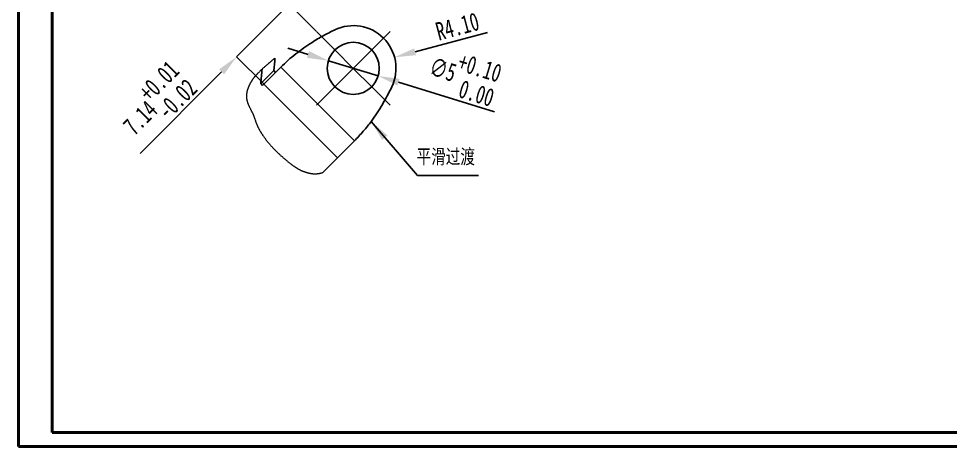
# Model space of a CAD drawing. Header units: millimetres. Extents: x 33 to 1129, y -1950 to 193.
# Drawn here: x 436.2 to 615.2, y -1776.7 to -1694.6 of the extents above; entities that cross this region are included whole.
import ezdxf

# ---------------------------------------------------------------- set-up
doc = ezdxf.new("R2010")
doc.units = ezdxf.units.MM
doc.layers.add('10', color=7, linetype='Continuous')
doc.layers.add('9', color=7, linetype='Continuous')
doc.styles.add('SLDTEXTSTYLE4', font='TXT', dxfattribs={"width": 0.7})
doc.dimstyles.new('SLDDIMSTYLE4', dxfattribs={"dimtxt": 0.18, "dimasz": 4.08, "dimexe": 0, "dimexo": 0.0625, "dimgap": 0, "dimtad": 0, "dimtih": 1, "dimtoh": 1, "dimdec": 0, "dimrnd": 1e-09, "dimzin": 0, "dimdsep": 46, "dimtxsty": 'Standard', "dimsah": 1, "dimcen": 0.09, "dimadec": 0, "dimazin": 0, "dimtfac": 4.08, "dimtdec": 0, "dimtofl": 0, "dimtmove": 0, "dimatfit": 3, "dimfxl": 1, "dimfrac": 2, "dimtolj": 1, "dimtzin": 0, "dimarcsym": 0})
doc.dimstyles.new('SLDDIMSTYLE7', dxfattribs={"dimtxt": 3.5, "dimasz": 4.08, "dimexe": 0, "dimexo": 0.0625, "dimgap": 0.875, "dimtad": 2, "dimlfac": 0.5, "dimrnd": 1e-09, "dimzin": 12, "dimdsep": 46, "dimtxsty": 'SLDTEXTSTYLE4', "dimsah": 1, "dimcen": 0, "dimadec": 0, "dimazin": 3, "dimtol": 1, "dimtp": 0.1, "dimtfac": 1, "dimtmove": 0, "dimatfit": 3, "dimfxl": 1, "dimfrac": 2, "dimtolj": 1, "dimtzin": 0, "dimarcsym": 0})
doc.dimstyles.new('SLDDIMSTYLE8', dxfattribs={"dimtxt": 3.5, "dimasz": 4.08, "dimexe": 0, "dimexo": 0.0625, "dimgap": 0.875, "dimtad": 2, "dimlfac": 0.5, "dimrnd": 1e-09, "dimzin": 4, "dimdsep": 46, "dimtxsty": 'SLDTEXTSTYLE4', "dimsah": 1, "dimcen": 0, "dimadec": 0, "dimazin": 1, "dimtfac": 1, "dimtofl": 0, "dimtmove": 0, "dimatfit": 3, "dimfxl": 1, "dimfrac": 2, "dimtolj": 1, "dimtzin": 12, "dimarcsym": 0})
doc.dimstyles.new('SLDDIMSTYLE9', dxfattribs={"dimtxt": 3.5, "dimasz": 4.08, "dimexe": 0, "dimexo": 0.0625, "dimgap": 0.875, "dimtad": 2, "dimlfac": 0.5, "dimrnd": 1e-09, "dimzin": 12, "dimdsep": 46, "dimtxsty": 'SLDTEXTSTYLE4', "dimsah": 1, "dimcen": 0.09, "dimadec": 0, "dimazin": 3, "dimtol": 1, "dimtp": 0.01, "dimtm": 0.02, "dimtfac": 1, "dimtmove": 0, "dimatfit": 0, "dimfxl": 1, "dimfrac": 2, "dimtolj": 1, "dimarcsym": 0})

# ---------------------------------------------------------------- blocks, each defined once
blk = doc.blocks.new('*D40')
at = {"layer": '10', "color": 0, "lineweight": -2, "transparency": 16777216}
for p, q in [((491.82, -1701.49), (487.92, -1700.29)), ((495.72, -1702.69), (505.28, -1705.62)), ((527.64, -1712.49), (509.18, -1706.82))]:
    blk.add_line(p, q, dxfattribs=at)
at = {"layer": '10', "color": 0, "transparency": 16777216}
for points in [[(492.02, -1700.84), (491.62, -1702.14), (495.72, -1702.69)], [(509.38, -1706.17), (508.98, -1707.47), (505.28, -1705.62)]]:
    blk.add_solid(points, dxfattribs=at)
at = {"layer": 'Defpoints', "color": 0, "transparency": 16777216}
for p in [(495.72, -1702.69), (505.28, -1705.62)]:
    blk.add_point(p, dxfattribs=at)
at = {"layer": '10', "color": 0, "transparency": 16777216, "insert": (516.57, -1699.63), "char_height": 3.5, "attachment_point": 1, "rotation": 342.925, "style": 'SLDTEXTSTYLE4'}
blk.add_mtext('\\A1;∅5\\S+0.10^  0.00;', dxfattribs=at)
blk = doc.blocks.new('*D41')
at = {"layer": '10', "color": 0, "lineweight": -2, "transparency": 16777216}
blk.add_line((526.28, -1697.25), (512.37, -1700.98), dxfattribs=at)
at = {"layer": '10', "color": 0, "transparency": 16777216}
blk.add_solid([(512.19, -1700.32), (512.54, -1701.63), (508.42, -1702.03)], dxfattribs=at)
at = {"layer": 'Defpoints', "color": 0, "transparency": 16777216}
for p in [(508.42, -1702.03), (500.5, -1704.15)]:
    blk.add_point(p, dxfattribs=at)
at = {"layer": '10', "color": 0, "transparency": 16777216, "insert": (516.02, -1695.47), "char_height": 3.5, "attachment_point": 1, "rotation": 15, "style": 'SLDTEXTSTYLE4'}
blk.add_mtext('\\A1;R4.10', dxfattribs=at)
blk = doc.blocks.new('*D42')
at = {"layer": '10', "color": 0, "lineweight": -2, "transparency": 16777216}
for p, q in [((491.08, -1688.96), (493.97, -1686.08)), ((488.2, -1691.85), (478.1, -1701.94)), ((493.39, -1697.04), (488.2, -1691.85)), ((483.3, -1707.13), (478.1, -1701.94)), ((475.22, -1704.82), (459.55, -1720.49))]:
    blk.add_line(p, q, dxfattribs=at)
at = {"layer": '10', "color": 0, "transparency": 16777216}
for points in [[(490.6, -1688.48), (491.56, -1689.44), (488.2, -1691.85)], [(474.74, -1704.34), (475.7, -1705.3), (478.1, -1701.94)]]:
    blk.add_solid(points, dxfattribs=at)
at = {"layer": 'Defpoints', "color": 0, "transparency": 16777216}
for p in [(493.43, -1697.08), (478.1, -1701.94), (483.34, -1707.17)]:
    blk.add_point(p, dxfattribs=at)
at = {"layer": '10', "color": 0, "transparency": 16777216, "insert": (459.55, -1707.71), "char_height": 3.5, "attachment_point": 2, "rotation": 45, "style": 'SLDTEXTSTYLE4'}
blk.add_mtext('\\A1;7.14\\S+0.01^ -0.02;', dxfattribs=at)
blk = doc.blocks.new('SW_CENTERMARKSYMBOL_10')
at = {"layer": '10', "color": 0}
for p, q in [((-3.54, 3.54), (-7.07, 7.07)), ((3.54, 3.54), (7.07, 7.07)), ((0, 0), (-3.54, 3.54)), ((0, 0), (3.54, 3.54)), ((0, 0), (-3.54, -3.54)), ((0, 0), (3.54, -3.54)), ((-3.54, -3.54), (-7.07, -7.07)), ((3.54, -3.54), (7.07, -7.07))]:
    blk.add_line(p, q, dxfattribs=at)

msp = doc.modelspace()

# ---------------------------------------------------------------- linework, layer by layer
at = {"color": 7, "linetype": 'Continuous', "lineweight": 25}
for p, q in [((485.23699, -1704.57074), (482.73699, -1707.07074)), ((485.59054, -1704.92429), (485.23699, -1704.57074)), ((486.57714, -1703.93769), (500.71928, -1718.07983)), ((482.73699, -1707.07074), (483.09054, -1707.42429)), ((483.09054, -1707.42429), (483.34054, -1707.17429)), ((497.48268, -1721.31643), (483.34054, -1707.17429)), ((494.64671, -1724.15239), (497.48268, -1721.31643))]:
    msp.add_line(p, q, dxfattribs=at)
at = {"color": 7, "linetype": 'Continuous', "lineweight": 18, "flags": 128}
msp.add_lwpolyline([(485.45921, -1702.18133), (485.36446, -1702.26483), (485.26921, -1702.34801), (485.17351, -1702.4309), (485.0774, -1702.51354), (484.98093, -1702.59597), (484.88413, -1702.67822), (484.78705, -1702.76033), (484.68972, -1702.84233), (484.53638, -1702.97106), (484.38271, -1703.09975), (484.22886, -1703.22853), (484.075, -1703.35756), (483.95201, -1703.46104), (483.82919, -1703.56483), (483.70664, -1703.66901), (483.58442, -1703.77364), (483.46263, -1703.87878), (483.36728, -1703.96181), (483.27229, -1704.04524), (483.1777, -1704.12911), (483.08353, -1704.21344), (482.98984, -1704.29828), (482.91407, -1704.36763), (482.83865, -1704.43735), (482.76362, -1704.50746), (482.68899, -1704.57798), (482.61479, -1704.64893), (482.54103, -1704.72033), (482.46774, -1704.79219), (482.40098, -1704.85849), (482.33466, -1704.92521), (482.26877, -1704.99237), (482.20335, -1705.05997), (482.13841, -1705.12804), (482.07396, -1705.19658), (482.01716, -1705.25785), (481.96078, -1705.31951), (481.90483, -1705.38158), (481.84931, -1705.44407), (481.79424, -1705.50699), (481.73963, -1705.57034), (481.68857, -1705.63048), (481.63794, -1705.69103), (481.58775, -1705.75199), (481.53801, -1705.81337), (481.48873, -1705.87518), (481.43992, -1705.93744), (481.39158, -1706.00014), (481.34373, -1706.06329), (481.29637, -1706.12691), (481.24953, -1706.191), (481.20402, -1706.25442), (481.15902, -1706.3183), (481.11453, -1706.38267), (481.07057, -1706.44752), (481.0337, -1706.50293), (480.99721, -1706.55871), (480.96111, -1706.61485), (480.92542, -1706.67136), (480.89014, -1706.72825), (480.85527, -1706.78551), (480.82277, -1706.83986), (480.79066, -1706.89456), (480.75893, -1706.9496), (480.72758, -1707.00498), (480.69666, -1707.06069), (480.66616, -1707.11673), (480.63611, -1707.17307), (480.60651, -1707.22971), (480.57739, -1707.28664), (480.54876, -1707.34384), (480.52113, -1707.40028), (480.494, -1707.45698), (480.46738, -1707.5139), (480.4413, -1707.57106), (480.41375, -1707.63302), (480.38685, -1707.69522), (480.36063, -1707.75765), (480.3351, -1707.8203), (480.31028, -1707.88315), (480.28619, -1707.94619), (480.26415, -1708.00579), (480.2428, -1708.06554), (480.22214, -1708.12542), (480.2022, -1708.18543), (480.18298, -1708.24555), (480.16753, -1708.29574), (480.1526, -1708.34599), (480.13821, -1708.3963), (480.12436, -1708.44667), (480.11105, -1708.49708), (480.09831, -1708.54753), (480.08682, -1708.59514), (480.07584, -1708.64277), (480.06538, -1708.69043), (480.05545, -1708.7381), (480.04606, -1708.78578), (480.03668, -1708.83636), (480.02793, -1708.88694), (480.01981, -1708.93751), (480.01233, -1708.98807), (480.00549, -1709.03862), (479.99931, -1709.08914), (479.99409, -1709.13675), (479.98947, -1709.18433), (479.98545, -1709.23186), (479.98205, -1709.27936), (479.97927, -1709.32681), (479.97712, -1709.37421), (479.9756, -1709.42155), (479.97473, -1709.46883), (479.97451, -1709.51604), (479.97495, -1709.56318), (479.97602, -1709.6094), (479.97775, -1709.65555), (479.98013, -1709.7016), (479.98318, -1709.74757), (479.98666, -1709.79071), (479.99073, -1709.83377), (479.9954, -1709.87673), (480.00066, -1709.91961), (480.00649, -1709.96241), (480.01288, -1710.00512), (480.01982, -1710.04775), (480.02808, -1710.09456), (480.03699, -1710.14127), (480.04652, -1710.18789), (480.05666, -1710.23441), (480.06739, -1710.28086), (480.07871, -1710.32722), (480.0906, -1710.3735), (480.10304, -1710.4197), (480.11603, -1710.46582), (480.12953, -1710.51187), (480.1433, -1710.55702), (480.15754, -1710.60211), (480.17224, -1710.64713), (480.18741, -1710.69209), (480.20775, -1710.75039), (480.22879, -1710.80859), (480.25052, -1710.8667), (480.2729, -1710.92473), (480.2959, -1710.98267), (480.31949, -1711.04053), (480.34364, -1711.09832), (480.37081, -1711.16181), (480.39859, -1711.22523), (480.42693, -1711.28857), (480.45579, -1711.35186), (480.48513, -1711.41509), (480.52311, -1711.4955), (480.56173, -1711.57583), (480.6009, -1711.65612), (480.64055, -1711.73637), (480.68058, -1711.81659), (480.73346, -1711.92162), (480.78668, -1712.02667), (480.84006, -1712.13176), (480.8809, -1712.21223), (480.92165, -1712.29275), (480.96223, -1712.37334), (481.00253, -1712.45402), (481.0425, -1712.53479), (481.08204, -1712.61567), (481.12107, -1712.69667), (481.15308, -1712.76413), (481.18464, -1712.83169), (481.21568, -1712.89937), (481.24618, -1712.96716), (481.27609, -1713.03507), (481.30534, -1713.10312), (481.33229, -1713.16741), (481.35861, -1713.23183), (481.38435, -1713.29636), (481.40955, -1713.36099), (481.43426, -1713.42571), (481.46512, -1713.50838), (481.49536, -1713.59115), (481.52504, -1713.67399), (481.55429, -1713.75689), (481.58318, -1713.83982), (481.6118, -1713.92274), (481.64027, -1714.00564), (481.66867, -1714.0885), (481.69709, -1714.17128), (481.72562, -1714.25397), (481.75438, -1714.33652), (481.78343, -1714.41893), (481.81289, -1714.50117), (481.84284, -1714.5832), (481.87081, -1714.65821), (481.89935, -1714.733), (481.92853, -1714.80757), (481.95839, -1714.8819), (481.98892, -1714.95599), (482.02012, -1715.02984), (482.04897, -1715.09662), (482.07836, -1715.16321), (482.10827, -1715.2296), (482.13868, -1715.29579), (482.1696, -1715.36178), (482.20101, -1715.42758), (482.23865, -1715.50487), (482.27696, -1715.58189), (482.31591, -1715.65864), (482.35549, -1715.73512), (482.39653, -1715.81287), (482.43819, -1715.89034), (482.48048, -1715.96752), (482.52336, -1716.04443), (482.56684, -1716.12104), (482.61089, -1716.19738), (482.6555, -1716.27343), (482.70065, -1716.34919), (482.74635, -1716.42467), (482.79255, -1716.49987), (482.83926, -1716.57478), (482.88646, -1716.64942), (482.93413, -1716.72376), (482.98227, -1716.79783), (483.03573, -1716.87897), (483.08971, -1716.95977), (483.14419, -1717.04023), (483.19916, -1717.12035), (483.25459, -1717.20011), (483.31386, -1717.28435), (483.37361, -1717.3682), (483.43383, -1717.45166), (483.49451, -1717.53475), (483.55565, -1717.61746), (483.61724, -1717.6998), (483.67572, -1717.77708), (483.7346, -1717.85404), (483.79386, -1717.93068), (483.85351, -1718.00699), (483.91355, -1718.08298), (483.98099, -1718.16741), (484.0489, -1718.25145), (484.11726, -1718.3351), (484.18608, -1718.41836), (484.25534, -1718.50124), (484.32505, -1718.58374), (484.39518, -1718.66586), (484.46575, -1718.7476), (484.53919, -1718.83177), (484.61308, -1718.91554), (484.6874, -1718.99892), (484.76216, -1719.08192), (484.83735, -1719.16452), (484.9116, -1719.24529), (484.98625, -1719.32569), (485.06129, -1719.40574), (485.13672, -1719.48543), (485.22702, -1719.57983), (485.31784, -1719.67374), (485.40918, -1719.76717), (485.50103, -1719.86011), (485.59338, -1719.95257), (485.68621, -1720.04456), (485.77952, -1720.13609), (485.8733, -1720.22715), (485.96754, -1720.31776), (486.06222, -1720.40792), (486.15734, -1720.49764), (486.25288, -1720.58692), (486.34334, -1720.6707), (486.43417, -1720.7541), (486.52535, -1720.83713), (486.61687, -1720.91979), (486.70872, -1721.00208), (486.8261, -1721.1063), (486.94398, -1721.20994), (487.06236, -1721.31302), (487.18121, -1721.41555), (487.30052, -1721.51753), (487.41812, -1721.61717), (487.53613, -1721.7163), (487.65453, -1721.81494), (487.77331, -1721.91309), (487.86858, -1721.99126), (487.96408, -1722.06912), (488.05985, -1722.14662), (488.15591, -1722.2237), (488.25229, -1722.30032), (488.32828, -1722.36016), (488.40451, -1722.41966), (488.48101, -1722.47878), (488.55778, -1722.53751), (488.63484, -1722.59582), (488.70501, -1722.64833), (488.77545, -1722.70045), (488.84618, -1722.75216), (488.9172, -1722.80345), (488.98852, -1722.8543), (489.05889, -1722.90379), (489.12957, -1722.95282), (489.20059, -1723.00136), (489.27195, -1723.04941), (489.33597, -1723.09187), (489.40028, -1723.13391), (489.4649, -1723.17551), (489.52982, -1723.21666), (489.59507, -1723.25734), (489.66064, -1723.29755), (489.72655, -1723.33727), (489.7928, -1723.37649), (489.85247, -1723.41119), (489.91242, -1723.44547), (489.97267, -1723.47932), (490.03323, -1723.51273), (490.09409, -1723.54568), (490.15417, -1723.57761), (490.21457, -1723.60908), (490.27527, -1723.64009), (490.3363, -1723.67063), (490.39891, -1723.70131), (490.46187, -1723.73148), (490.52518, -1723.76113), (490.58886, -1723.79025), (490.65288, -1723.81885), (490.71723, -1723.84689), (490.78192, -1723.87437), (490.84677, -1723.90122), (490.91193, -1723.92749), (490.97739, -1723.95316), (491.04312, -1723.97824), (491.10912, -1724.00269), (491.17419, -1724.0261), (491.2395, -1724.04889), (491.30504, -1724.07104), (491.37079, -1724.09256), (491.4381, -1724.11385), (491.50562, -1724.13445), (491.57332, -1724.15434), (491.6412, -1724.17353), (491.70926, -1724.19198), (491.77747, -1724.2097), (491.84583, -1724.22667), (491.90575, -1724.24089), (491.96578, -1724.25453), (492.02588, -1724.26756), (492.08608, -1724.27999), (492.14634, -1724.2918), (492.20667, -1724.303), (492.26705, -1724.31356), (492.32749, -1724.32348), (492.39086, -1724.33319), (492.45426, -1724.34217), (492.51769, -1724.35042), (492.58114, -1724.35794), (492.6446, -1724.36472), (492.70807, -1724.37073), (492.76593, -1724.37555), (492.82379, -1724.37973), (492.88162, -1724.38326), (492.93944, -1724.38614), (492.99722, -1724.38835), (493.05496, -1724.38988), (493.10937, -1724.39072), (493.16372, -1724.39094), (493.21804, -1724.39055), (493.27229, -1724.38955), (493.32648, -1724.38791), (493.38061, -1724.38565), (493.43466, -1724.38275), (493.48864, -1724.3792), (493.54253, -1724.37501), (493.59634, -1724.37017), (493.64909, -1724.36476), (493.70174, -1724.35872), (493.7543, -1724.35203), (493.80675, -1724.34471), (493.86005, -1724.33661), (493.91326, -1724.32789), (493.96637, -1724.31857), (494.01939, -1724.30867), (494.07232, -1724.2982), (494.12422, -1724.28739), (494.17605, -1724.27608), (494.22779, -1724.26428), (494.27946, -1724.25201), (494.34089, -1724.23682), (494.40222, -1724.22102), (494.46346, -1724.20465), (494.52463, -1724.18773), (494.58571, -1724.1703), (494.64671, -1724.15239)], dxfattribs=at)
at = {"color": 7, "linetype": 'Continuous', "lineweight": 25, "flags": 128}
for points in [[(483.34054, -1707.17429), (483.67337, -1706.84147), (484.03416, -1706.48067), (484.41944, -1706.09539), (484.8255, -1705.68933), (485.24844, -1705.2664), (485.68417, -1704.83067), (486.12849, -1704.38634), (486.57714, -1703.93769)], [(500.71928, -1718.07983), (500.27063, -1718.52848), (499.8263, -1718.97281), (499.39057, -1719.40853), (498.96764, -1719.83147), (498.56158, -1720.23753), (498.1763, -1720.62281), (497.8155, -1720.9836), (497.48268, -1721.31643)]]:
    msp.add_lwpolyline(points, dxfattribs=at)
at = {"color": 7, "linetype": 'Continuous', "lineweight": 25}
msp.add_circle((500.50353, -1704.15344), 5, dxfattribs=at)
for centre, radius, start, end in [((500.50353, -1704.15344), 8.2, 334.4414489, 115.5585413), ((374.84368, -1693.09884), 110.98778, 354.0672069, 355.3060497), ((375.88837, -1695.92831), 107.42802, 354.0465763, 355.5314213)]:
    msp.add_arc(centre, radius, start, end, dxfattribs=at)
for points, knots in [([(496.96578, -1696.75585), (496.21918, -1697.12696), (494.72373, -1697.8703), (492.74016, -1699.0485), (490.98519, -1700.21834), (489.44998, -1701.36448), (487.96734, -1702.59435), (487.04107, -1703.4894), (486.57714, -1703.93769)], [0, 0, 0, 0, 0.197066504, 0.394729875, 0.544948972, 0.695560306, 0.847518099, 1, 1, 1, 1]), ([(500.71928, -1718.07983), (501.29555, -1717.47674), (502.4511, -1716.26742), (503.87851, -1714.45018), (505.08844, -1712.71972), (506.10331, -1711.09531), (507.04896, -1709.42086), (507.61687, -1708.26815), (507.90112, -1707.69119)], [0, 0, 0, 0, 0.197124964, 0.395275376, 0.545561225, 0.696229096, 0.847957198, 1, 1, 1, 1])]:
    msp.add_open_spline(points, degree=3, knots=knots, dxfattribs=at)
at = {"layer": '10', "color": 0}
msp.add_line((524.54118, -1724.7251), (512.8364, -1724.7251), dxfattribs=at)
at = {"layer": '9', "color": 7, "lineweight": 40}
for p, q in [((436.23097, -1555.29581), (436.23097, -1776.71035)), ((442.66819, -1558.1211), (442.66819, -1774.0776)), ((442.66819, -1774.0776), (746.63418, -1774.0776)), ((436.23097, -1776.71035), (749.26533, -1776.71035))]:
    msp.add_line(p, q, dxfattribs=at)

# ---------------------------------------------------------------- block references
at = {"layer": '10'}
msp.add_blockref('SW_CENTERMARKSYMBOL_10', (500.50353, -1704.15344), dxfattribs=at)

# ---------------------------------------------------------------- texts
at = {"insert": (512.66289, -1719.69091), "char_height": 2.8, "width": 77.0392424, "attachment_point": 1}
msp.add_mtext('{\\fHYSWLongFangSong|b0|i0|c134|p2;平滑过渡}', dxfattribs=at)

# ---------------------------------------------------------------- dimensions: what is measured, and where the dimension line sits
at = {"layer": '10'}
dim = msp.add_linear_dim(base=(478.10434, -1701.9381), p1=(493.43246, -1697.08237), p2=(483.34054, -1707.17429), angle=45, dimstyle='SLDDIMSTYLE9', dxfattribs=at)
dim.commit()
dim.dimension.update_dxf_attribs({"geometry": '*D42', "text_midpoint": (465.94093, -1714.10151), "dimtype": 160})
dim = msp.add_radius_dim(center=(500.50353, -1704.15344), mpoint=(508.42412, -1702.03112), dimstyle='SLDDIMSTYLE8', dxfattribs=at)
dim.commit()
dim.dimension.update_dxf_attribs({"geometry": '*D41', "text_midpoint": (520.61327, -1696.04745)})
dim = msp.add_diameter_dim_2p(p1=(495.72392, -1702.68532), p2=(505.28314, -1705.62155), dimstyle='SLDDIMSTYLE7', dxfattribs=at)
dim.commit()
dim.dimension.update_dxf_attribs({"geometry": '*D40', "text_midpoint": (521.81629, -1705.51295)})

# ---------------------------------------------------------------- leaders
msp.add_leader([(503.91243, -1714.36952), (512.8364, -1724.7251)], dimstyle='SLDDIMSTYLE4', dxfattribs=at)

doc.saveas('drawing.dxf')
